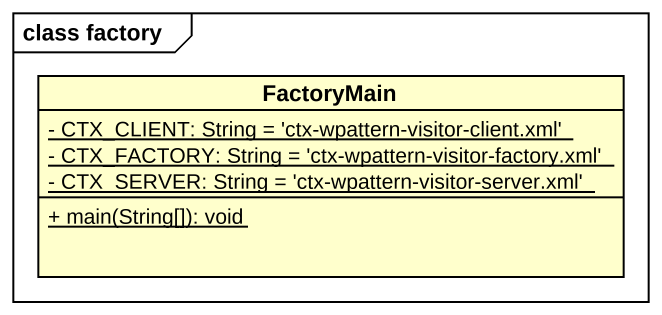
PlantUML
@startuml
mainframe class factory
hide circle
hide empty members
skinparam classAttributeIconSize 0
class FactoryMain {
  {static} - CTX_CLIENT: String = 'ctx-wpattern-visitor-client.xml'
  {static} - CTX_FACTORY: String = 'ctx-wpattern-visitor-factory.xml'
  {static} - CTX_SERVER: String = 'ctx-wpattern-visitor-server.xml'
  {static} + main(String[]): void
}
@enduml
